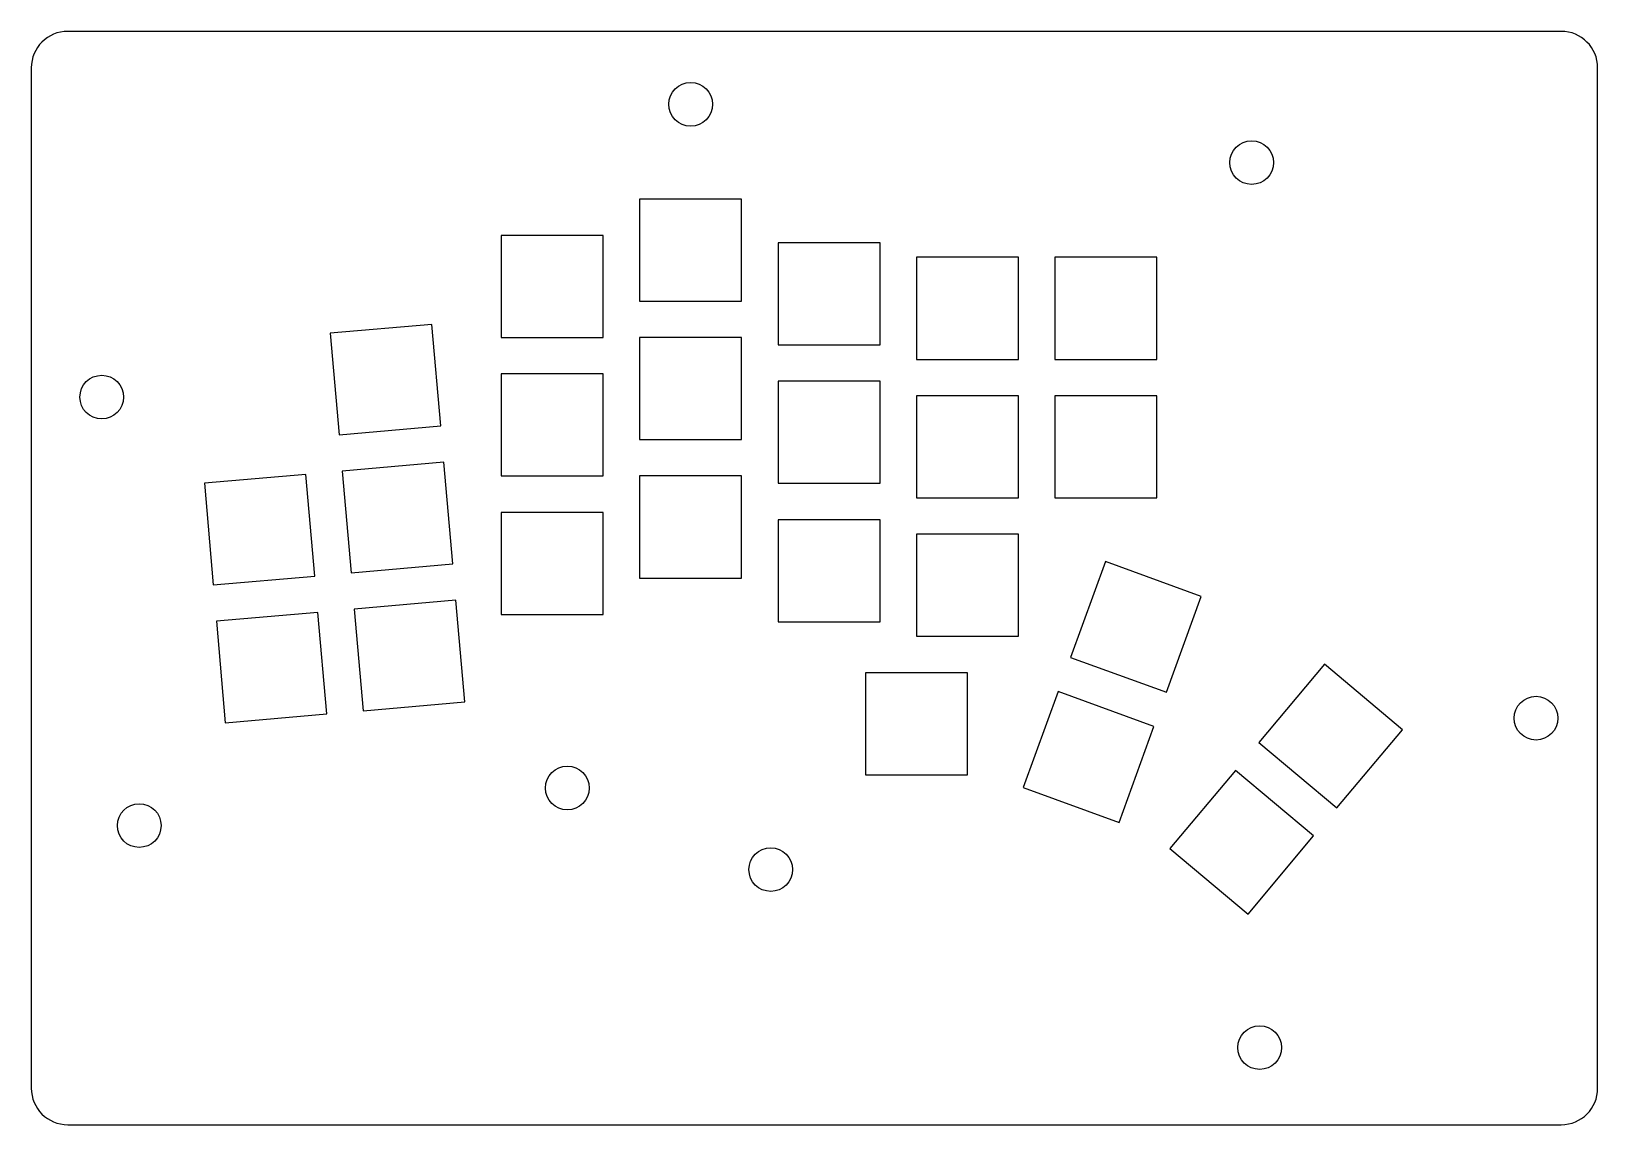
# Model space of a CAD drawing. Header units: millimetres. Extents: x -33 to 182, y -63 to 87.
import ezdxf

# ---------------------------------------------------------------- set-up
doc = ezdxf.new("R2010")
doc.units = ezdxf.units.MM

msp = doc.modelspace()

# ---------------------------------------------------------------- linework, layer by layer
for p, q in [((177.01, 87.29), (-27.99, 87.29)), ((-32.99, 82.29), (-32.99, -57.71)), ((182.01, -57.71), (182.01, 82.29)), ((64.51, 64.29), (50.51, 64.29)), ((50.51, 64.29), (50.51, 50.29)), ((64.51, 50.29), (64.51, 64.29)), ((45.51, 59.29), (31.51, 59.29)), ((31.51, 59.29), (31.51, 45.29)), ((45.51, 45.29), (45.51, 59.29)), ((83.51, 58.29), (69.51, 58.29)), ((69.51, 58.29), (69.51, 44.29)), ((83.51, 44.29), (83.51, 58.29)), ((102.51, 56.29), (88.51, 56.29)), ((88.51, 56.29), (88.51, 42.29)), ((102.51, 42.29), (102.51, 56.29)), ((121.51, 56.29), (107.51, 56.29)), ((107.51, 56.29), (107.51, 42.29)), ((121.51, 42.29), (121.51, 56.29)), ((50.51, 50.29), (64.51, 50.29)), ((21.98, 47.09), (8.03, 45.87)), ((8.03, 45.87), (9.25, 31.93)), ((23.2, 33.15), (21.98, 47.09)), ((31.51, 45.29), (45.51, 45.29)), ((64.51, 45.29), (50.51, 45.29)), ((50.51, 45.29), (50.51, 31.29)), ((64.51, 31.29), (64.51, 45.29)), ((69.51, 44.29), (83.51, 44.29)), ((88.51, 42.29), (102.51, 42.29)), ((107.51, 42.29), (121.51, 42.29)), ((45.51, 40.29), (31.51, 40.29)), ((31.51, 40.29), (31.51, 26.29)), ((45.51, 26.29), (45.51, 40.29)), ((83.51, 39.29), (69.51, 39.29)), ((69.51, 39.29), (69.51, 25.29)), ((83.51, 25.29), (83.51, 39.29)), ((102.51, 37.29), (88.51, 37.29)), ((88.51, 37.29), (88.51, 23.29)), ((102.51, 23.29), (102.51, 37.29)), ((121.51, 37.29), (107.51, 37.29)), ((107.51, 37.29), (107.51, 23.29)), ((121.51, 23.29), (121.51, 37.29)), ((9.25, 31.93), (23.2, 33.15)), ((50.51, 31.29), (64.51, 31.29)), ((23.64, 28.17), (9.69, 26.95)), ((24.86, 14.22), (23.64, 28.17)), ((4.71, 26.51), (-9.24, 25.29)), ((5.93, 12.56), (4.71, 26.51)), ((9.69, 26.95), (10.91, 13)), ((31.51, 26.29), (45.51, 26.29)), ((64.51, 26.29), (50.51, 26.29)), ((50.51, 26.29), (50.51, 12.29)), ((64.51, 12.29), (64.51, 26.29)), ((-9.24, 25.29), (-8.02, 11.34)), ((69.51, 25.29), (83.51, 25.29)), ((88.51, 23.29), (102.51, 23.29)), ((107.51, 23.29), (121.51, 23.29)), ((45.51, 21.29), (31.51, 21.29)), ((31.51, 21.29), (31.51, 7.29)), ((45.51, 7.29), (45.51, 21.29)), ((83.51, 20.29), (69.51, 20.29)), ((69.51, 20.29), (69.51, 6.29)), ((83.51, 6.29), (83.51, 20.29)), ((102.51, 18.29), (88.51, 18.29)), ((88.51, 18.29), (88.51, 4.29)), ((102.51, 4.29), (102.51, 18.29)), ((10.91, 13), (24.86, 14.22)), ((114.45, 14.56), (109.66, 1.4)), ((127.6, 9.77), (114.45, 14.56)), ((-8.02, 11.34), (5.93, 12.56)), ((50.51, 12.29), (64.51, 12.29)), ((25.29, 9.24), (11.34, 8.02)), ((26.51, -4.71), (25.29, 9.24)), ((122.81, -3.39), (127.6, 9.77)), ((6.36, 7.58), (-7.58, 6.36)), ((7.58, -6.36), (6.36, 7.58)), ((11.34, 8.02), (12.56, -5.93)), ((31.51, 7.29), (45.51, 7.29)), ((-7.58, 6.36), (-6.36, -7.58)), ((69.51, 6.29), (83.51, 6.29)), ((88.51, 4.29), (102.51, 4.29)), ((109.66, 1.4), (122.81, -3.39)), ((144.51, 0.46), (135.51, -10.26)), ((155.23, -8.54), (144.51, 0.46)), ((95.51, -0.71), (81.51, -0.71)), ((81.51, -0.71), (81.51, -14.71)), ((95.51, -14.71), (95.51, -0.71)), ((107.95, -3.3), (103.16, -16.45)), ((121.1, -8.09), (107.95, -3.3)), ((-6.36, -7.58), (7.58, -6.36)), ((12.56, -5.93), (26.51, -4.71)), ((116.31, -21.24), (121.1, -8.09)), ((146.23, -19.26), (155.23, -8.54)), ((135.51, -10.26), (146.23, -19.26)), ((81.51, -14.71), (95.51, -14.71)), ((132.29, -14.1), (123.29, -24.82)), ((143.02, -23.09), (132.29, -14.1)), ((103.16, -16.45), (116.31, -21.24)), ((134.02, -33.82), (143.02, -23.09)), ((123.29, -24.82), (134.02, -33.82)), ((-27.99, -62.71), (177.01, -62.71))]:
    msp.add_line(p, q)
for centre in [(57.51, 77.29), (134.51, 69.29), (-23.32, 37.11), (173.55, -6.94), (40.59, -16.52), (-18.18, -21.67), (68.51, -27.71), (135.62, -52.13)]:
    msp.add_circle(centre, 3)
for centre, start, end in [((-27.99, 82.29), 90, 180), ((177.01, 82.29), 0, 90), ((-27.99, -57.71), 180, 270), ((177.01, -57.71), 270, 360)]:
    msp.add_arc(centre, 5, start, end)

doc.saveas('drawing.dxf')
